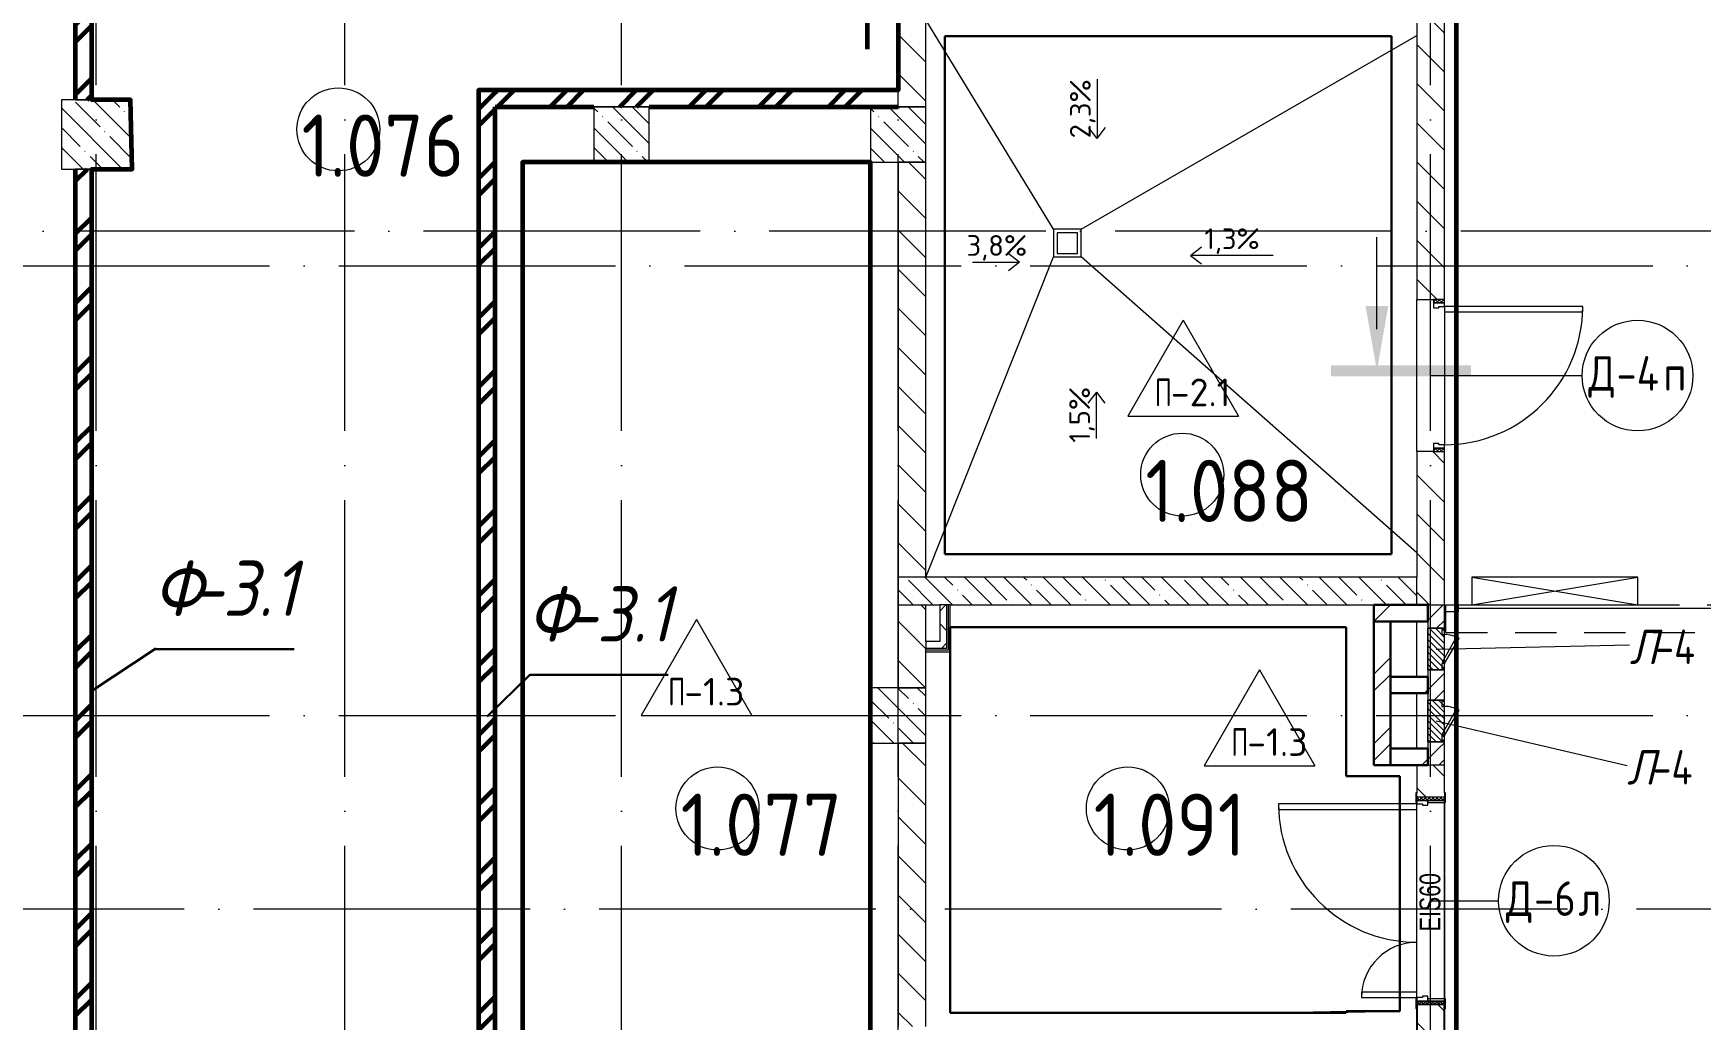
# Model space of a CAD drawing. Header units: millimetres. Extents: x -592259 to 288321, y -552984 to 293768.
# Drawn here: x 142535 to 154590, y 30325 to 37456 of the extents above; entities that cross this region are included whole.
import ezdxf

# ---------------------------------------------------------------- set-up
doc = ezdxf.new("R2010")
doc.units = ezdxf.units.MM
for name, pattern in [('ADSK_Линия сетки', [2500, 2000, -250, 0, -250]), ('ADSK_Невидимые', [500, 300, -200]), ('ADSK_Скрыто', [600, 300, -300])]:
    doc.linetypes.add(name, pattern=pattern)
for name, color, linetype, lineweight in [('0) кирпич', 30, 'Continuous', 60), ('0.2) Кирпич 5 вып', 30, 'Continuous', 30), ('2)Фарх готовы', 3, 'Continuous', 30), ('4) Штукатурка', 6, 'Continuous', 30), ('4.1) Штук. 3 вып', 6, 'Continuous', 60), ('4.1) Штук. 3.1 вып', 6, 'Continuous', 60), ('4.1.1) Штук.  швы3 вып.', 6, 'Continuous', 60), ('4.2) ЖБ', 6, 'Continuous', 30), ('4.2) Штук 4 вып', 6, 'Continuous', 60), ('4.3) Шт Блок и кирпич', 6, 'Continuous', 30), ('4.6) Швы', 6, 'Continuous', 30), ('A-AREA-____-IDEN', 250, 'Continuous', 9), ('A-DETL-GENF-OTLN', 250, 'Continuous', 5), ('A-DOOR-____-HDLN', 250, 'ADSK_Невидимые', 5), ('A-DOOR-____-IDEN', 250, 'Continuous', 9), ('A-DOOR-____-MCUT', 250, 'Continuous', 5), ('A-DOOR-____-OTLN', 250, 'Continuous', 5), ('A-DOOR-FRAM-MCUT', 250, 'Continuous', 5), ('A-DOOR-FRAM-OTLN', 250, 'Continuous', 5), ('A-FLOR-____-IDEN', 250, 'Continuous', 9), ('A-FLOR-____-OTLN', 250, 'Continuous', 9), ('A-GENM-____-MCUT', 250, 'Continuous', 25), ('A-GLAZ-____-OTLN', 250, 'Continuous', 5), ('A-WALL-____-MCUT', 250, 'Continuous', 13), ('A-WALL-____-PATT', 250, 'Continuous', 13), ('A-WALL-FNSH-MCUT', 250, 'Continuous', 13), ('E-ELEC-EQPM-OTLN', 250, 'Continuous', 9), ('G-____-____-DIMS', 250, 'Continuous', 9), ('G-____-____-SYMB', 250, 'ADSK_Скрыто', 9), ('I-WALL-____-OTLN', 250, 'Continuous', 9), ('P-SANR-FIXT-OTLN', 250, 'Continuous', 9), ('S-COLS-____-MCUT', 250, 'Continuous', 25), ('S-COLS-____-OTLN', 250, 'Continuous', 9), ('S-GRID-____-OTLN', 250, 'Continuous', 9)]:
    doc.layers.add(name, color=color, linetype=linetype, lineweight=lineweight)
doc.styles.add('Arial Narrow', font='ARIALN.TTF', dxfattribs={"width": 0.9, "height": 150})
doc.styles.add('GOST Common_1', font='', dxfattribs={"width": 0.9, "height": 250})
doc.styles.add('ISOCPEUR_1', font='isocpeur.ttf', dxfattribs={"width": 0.9, "height": 250})
doc.styles.add('ISOCPEUR_2', font='isocpeur.ttf', dxfattribs={"height": 160})
doc.styles.add('ISOCPEUR_3', font='isocpeur.ttf', dxfattribs={"height": 250})
doc.styles.add('ISOCPEUR_I', font='isocpeui.ttf', dxfattribs={"width": 0.9, "height": 12.5})
doc.styles.add('ISOCPEUR_I_1', font='ГОСТ тип А.ttf', dxfattribs={"height": 2500})
doc.styles.get('GOST Common_1').set_extended_font_data('GOST Common')
pattern_1 = [(45, (12287.9, -0.0006), (-251.4472, 251.4472), []), (45, (12287.9, 381), (-251.4472, 251.4472), [])]
pattern_2 = [(135, (12287.91, -0.0006), (-141.42136, -141.42136), [])]
pattern_3 = [(135, (12287.91, -0.0006), (-142.5612, -142.5612), []), (135, (12430.48, -0.0006), (-142.5612, -142.5612), [252.016, -50.403, 3.353, -47.05])]

# ---------------------------------------------------------------- blocks, each defined once
blk = doc.blocks.new('Разрез - Номер вида спереди_3_5 мм-32550530-АР1_Кладочный план 1 этажа С2и3')
at = {"layer": 'G-____-____-SYMB', "linetype": 'Continuous'}
for points in [[(9.8, 0.4), (9.8, -0.39), (-0.33, -0.39), (-0.33, 0.4)], [(2.18, -4.67), (3, 0), (3.82, -4.67)]]:
    blk.add_hatch(color=256, dxfattribs=at).paths.add_polyline_path(points)
at = {"layer": 'G-____-____-SYMB', "linetype": 'Continuous', "lineweight": 20}
blk.add_line((3, -3), (3, -9.66), dxfattribs=at)
blk = doc.blocks.new('Дверь_СКБ_2Ст_Внутренняя1 - Н_Д-6л_1500x2100h_Лифтовой холл _зона безопасности МГН_-42057417-АР1_Маркировочный план 1 этажа С2и3')
at = {"layer": 'A-DOOR-____-OTLN'}
h = blk.add_hatch(dxfattribs=at)
h.set_pattern_fill('FP_50', color=256, style=0, pattern_type=2)
h.set_pattern_definition([(135, (1551.41, 164.685), (-14.14214, -14.14214), []), (225, (1551.41, 164.685), (14.14214, -14.14214), [])])
h.paths.add_polyline_path([(737.5, 100), (737.5, -100), (762.5, -100), (762.5, 100)])
at = {"layer": 'A-DOOR-FRAM-OTLN'}
h = blk.add_hatch(dxfattribs=at)
h.set_pattern_fill('FP_51', color=256, style=0, pattern_type=2)
h.set_pattern_definition([(45, (-571.384, 164.685), (-14.1421, 14.1421), []), (135, (-571.384, 164.685), (-14.1421, -14.1421), [])])
h.paths.add_polyline_path([(-737.5, 100), (-737.5, -100), (-712.5, -100), (-712.5, 100)])
at = {"layer": 'A-DOOR-____-MCUT'}
for p, q in [((712.5, 1100), (672.5, 1100)), ((672.5, 1100), (672.5, 100)), ((712.5, 100), (712.5, 1100)), ((-687.5, 500), (-687.5, 100)), ((-647.5, 500), (-687.5, 500)), ((-647.5, 100), (-647.5, 500)), ((-687.5, 100), (-647.5, 100)), ((672.5, 100), (712.5, 100))]:
    blk.add_line(p, q, dxfattribs=at)
at = {"layer": 'A-DOOR-____-OTLN'}
for centre, radius, start, end in [((712.5, 100), 1000, 90, 180), ((-687.5, 100), 400, 0, 90)]:
    blk.add_arc(centre, radius, start, end, dxfattribs=at)
at = {"layer": 'A-DOOR-FRAM-MCUT'}
for p, q in [((-697.5, 108), (-767.5, 108)), ((-767.5, 108), (-767.5, 100)), ((-767.5, 100), (-697.5, 100)), ((-712.5, 100), (-737.5, 100)), ((-737.5, 100), (-737.5, -100)), ((-687.5, 100), (-712.5, 100)), ((-712.5, 100), (-712.5, 20)), ((-712.5, -100), (-712.5, 100)), ((-697.5, 100), (-712.5, 100)), ((-712.5, 100), (-712.5, 99)), ((-712.5, 99), (-697.5, 99)), ((-712.5, 20), (-677.5, 20)), ((-697.5, 20), (-712.5, 20)), ((-712.5, 20), (-712.5, -100)), ((-697.5, 100), (-697.5, 108)), ((-697.5, 99), (-697.5, 100)), ((-697.5, -100), (-697.5, 20)), ((-687.5, 60), (-687.5, 100)), ((-677.5, 60), (-687.5, 60)), ((-677.5, 20), (-677.5, 60)), ((712.5, 60), (702.5, 60)), ((702.5, 60), (702.5, 20)), ((702.5, 20), (737.5, 20)), ((712.5, 100), (712.5, 60)), ((737.5, 100), (712.5, 100)), ((792.5, 108), (722.5, 108)), ((722.5, 108), (722.5, 100)), ((737.5, 100), (722.5, 100)), ((722.5, 100), (722.5, 99)), ((722.5, 100), (792.5, 100)), ((722.5, 99), (737.5, 99)), ((737.5, 20), (722.5, 20)), ((722.5, 20), (722.5, -100)), ((737.5, 20), (737.5, 100)), ((762.5, 100), (737.5, 100)), ((737.5, 100), (737.5, -100)), ((737.5, 99), (737.5, 100)), ((737.5, -100), (737.5, 20)), ((762.5, -100), (762.5, 100)), ((792.5, 100), (792.5, 108)), ((-697.5, -100), (-767.5, -100)), ((-767.5, -100), (-767.5, -108)), ((-767.5, -108), (-697.5, -108)), ((-737.5, -100), (-712.5, -100)), ((-712.5, -100), (-697.5, -100)), ((-697.5, -108), (-697.5, -100)), ((722.5, -100), (737.5, -100)), ((792.5, -100), (722.5, -100)), ((722.5, -100), (722.5, -108)), ((722.5, -108), (792.5, -108)), ((737.5, -100), (762.5, -100)), ((792.5, -108), (792.5, -100))]:
    blk.add_line(p, q, dxfattribs=at)
blk = doc.blocks.new('Дверь_СКБ_1Ст - Д-4п_1100x2100h_С_У персонала_ ПУИ-36419935-АР1_Маркировочный план 1 этажа С2и3')
at = {"layer": 'A-DOOR-____-OTLN'}
h = blk.add_hatch(dxfattribs=at)
h.set_pattern_fill('FP_14', color=256, style=0, pattern_type=2)
h.set_pattern_definition([(135, (1751.41, 164.685), (-14.14214, -14.14214), []), (225, (1751.41, 164.685), (14.14214, -14.14214), [])])
h.paths.add_polyline_path([(562.5, 100), (537.5, 100), (537.5, 20), (562.5, 20)])
at = {"layer": 'A-DOOR-FRAM-OTLN'}
h = blk.add_hatch(dxfattribs=at)
h.set_pattern_fill('FP_15', color=256, style=0, pattern_type=2)
h.set_pattern_definition([(45, (-371.384, 164.685), (-14.1421, 14.1421), []), (135, (-371.384, 164.685), (-14.1421, -14.1421), [])])
h.paths.add_polyline_path([(-512.5, 100), (-537.5, 100), (-537.5, 20), (-512.5, 20), (-512.5, 97.5)])
at = {"layer": 'A-DOOR-____-MCUT'}
for p, q in [((-487.5, 1100), (-487.5, 100)), ((-447.5, 1100), (-487.5, 1100)), ((-447.5, 100), (-447.5, 1100)), ((-487.5, 100), (-447.5, 100))]:
    blk.add_line(p, q, dxfattribs=at)
at = {"layer": 'A-DOOR-____-OTLN'}
blk.add_arc((-487.5, 100), 1000, 360, 90, dxfattribs=at)
at = {"layer": 'A-DOOR-FRAM-MCUT'}
for p, q in [((-512.5, 100), (-537.5, 100)), ((-537.5, 100), (-537.5, 20)), ((-537.5, 20), (-512.5, 20)), ((-487.5, 100), (-512.5, 100)), ((-512.5, 100), (-512.5, 20)), ((-512.5, 20), (-512.5, 100)), ((-512.5, 20), (-477.5, 20)), ((-487.5, 60), (-487.5, 100)), ((-477.5, 60), (-487.5, 60)), ((-477.5, 20), (-477.5, 60)), ((512.5, 60), (502.5, 60)), ((502.5, 60), (502.5, 20)), ((502.5, 20), (537.5, 20)), ((512.5, 100), (512.5, 60)), ((537.5, 100), (512.5, 100)), ((537.5, 20), (537.5, 100)), ((562.5, 100), (537.5, 100)), ((537.5, 100), (537.5, 20)), ((537.5, 20), (562.5, 20)), ((562.5, 20), (562.5, 100))]:
    blk.add_line(p, q, dxfattribs=at)
blk = doc.blocks.new('ТП-104 - ТП-104_110-150VSDs-28716108-АР1_Маркировочный план 1 этажа С2и3')
at = {"layer": 'P-SANR-FIXT-OTLN', "lineweight": 5}
for p, q in [((74, 74), (-74, 74)), ((-74, 74), (-74, -74)), ((74, -74), (74, 74)), ((-74, -74), (74, -74))]:
    blk.add_line(p, q, dxfattribs=at)
blk = doc.blocks.new('DM_Штора_Противодымная_Doormaster_E-60 - ш_4400 х в_2500-40884781-АР1_Маркировочный план 1 этажа С2и3')
at = {"layer": 'A-DOOR-____-HDLN'}
for p, q in [((-2165, -100), (-1976, -100)), ((-2165, -300), (-2165, -100)), ((-776, -100), (425, -100)), ((1025, -100), (2415, -100)), ((2415, -100), (2415, -300)), ((2015, -200), (2015, -150)), ((2015, -150), (2415, -150)), ((2415, -200), (2015, -200)), ((2415, -150), (2415, -200)), ((-2165, -300), (2415, -300))]:
    blk.add_line(p, q, dxfattribs=at)
at = {"layer": 'A-DOOR-____-MCUT', "lineweight": 5}
for p, q in [((-2165, -100), (-2075, -100)), ((-2165, -150), (-2165, -100)), ((-2075, -100), (-2075, -150)), ((2325, -100), (2415, -100)), ((2325, -150), (2325, -100)), ((2415, -100), (2415, -150)), ((-2075, -150), (-2165, -150)), ((-2075, -125), (2325, -125)), ((2415, -150), (2325, -150))]:
    blk.add_line(p, q, dxfattribs=at)
at = {"layer": 'E-ELEC-EQPM-OTLN', "lineweight": 5}
for p, q in [((2615, -180), (2615, -100)), ((2615, -100), (2715, -100)), ((2715, -100), (2715, -180)), ((2715, -180), (2615, -180))]:
    blk.add_line(p, q, dxfattribs=at)
blk = doc.blocks.new('АР_Люк - ЛРС_ВК_300х2000_СС-40365405-АР1_Маркировочный план 1 этажа С2и3')
at = {"layer": 'A-DOOR-____-OTLN'}
h = blk.add_hatch(dxfattribs=at)
h.set_pattern_fill('FP_148', color=256, style=0, pattern_type=2)
h.set_pattern_definition([(45, (125, 0), (-22.6274, 22.6274), [])])
h.paths.add_polyline_path([(275, 57), (275, 60), (-25, 60), (-25, -60), (275, -60), (275, 43)])
at = {"layer": 'A-DETL-GENF-OTLN', "lineweight": 5}
for p, q in [((275, 60), (-25, 60)), ((-25, 60), (-25, -60)), ((275, -60), (275, 60)), ((-25, -60), (275, -60))]:
    blk.add_line(p, q, dxfattribs=at)
at = {"layer": 'A-DOOR-____-MCUT', "lineweight": 5}
for p, q in [((48, 165), (38, 148)), ((38, 148), (190, 60)), ((230, 60), (48, 165)), ((-15, 57), (-15, 40)), ((-15, 40), (20, 40)), ((20, 40), (20, 57)), ((195, 57), (220, 43)), ((220, 43), (228, 57)), ((230, 57), (230, 40)), ((230, 40), (265, 40)), ((265, 40), (265, 57))]:
    blk.add_line(p, q, dxfattribs=at)
blk.add_arc((230, 60), 210, 150, 180, dxfattribs=at)
at = {"layer": 'A-DOOR-____-OTLN'}
blk.add_line((230, 60), (48, 165), dxfattribs=at)
blk = doc.blocks.new('ASML_АР_Отделка Люка - ВО Отделка люков_Грунтовка 0_Шпатлевка 0_Окраска 0_0-40365353-АР1_Маркировочный план 1 этажа С2и3')
at = {"layer": 'A-GENM-____-MCUT', "lineweight": 5}
for p, q in [((150, 3), (-150, 3)), ((-150, 3), (-150, 0)), ((150, 0), (150, 3)), ((-150, 0), (150, 0))]:
    blk.add_line(p, q, dxfattribs=at)
blk = doc.blocks.new('_Wn_-As_OpeningMEP_wall__Rectangular - _Wn_-As_OpeningMEP_wall__Rectangular-40885080-АР1_Маркировочный план 1 этажа С2и3')
at = {"layer": 'A-DETL-GENF-OTLN', "lineweight": 5}
for p, q in [((600, -100), (-600, 100)), ((600, 100), (-600, -100)), ((-600, 100), (-600, -100)), ((600, 100), (-600, 100)), ((-600, 100), (-600, -100)), ((600, -100), (600, 100)), ((600, -100), (600, 100)), ((-600, -100), (600, -100))]:
    blk.add_line(p, q, dxfattribs=at)
blk = doc.blocks.new('AAR_СКБ_Марка_Помещения_мал - Номер-28977439-АР1_Маркировочный план 1 этажа С2и3')
at = {"layer": 'A-AREA-____-IDEN'}
blk.add_circle((-0.03, 0), 3, dxfattribs=at)
blk = doc.blocks.new('AAR_СКБ_Марка_Перекрытия - Марка пола-17325028-АР1_Маркировочный план 1 этажа С2и3')
at = {"layer": 'A-FLOR-____-IDEN'}
for p, q in [((0, 6.93), (-4, 0)), ((0, 6.93), (4, 0)), ((-4, 0), (4, 0))]:
    blk.add_line(p, q, dxfattribs=at)
blk = doc.blocks.new('ADSK_Марка_Дверь - Типоразмер_ADSK_Марка-30565456-АР1_Маркировочный план 1 этажа С2и3')
at = {"layer": 'A-DOOR-____-IDEN'}
blk.add_circle((0, 0), 4, dxfattribs=at)

msp = doc.modelspace()

# ---------------------------------------------------------------- hatches: boundary and pattern name
at = {"layer": '0) кирпич'}
h = msp.add_hatch(dxfattribs=at)
h.set_pattern_fill('FP_4', color=256, style=0, pattern_type=2)
h.set_pattern_definition(pattern_1)
h.paths.add_polyline_path([(142957.8919, 28825), (142957.8919, 36475), (142837.8919, 36475), (142837.8919, 28825)])
h.paths.add_polyline_path([(142837.8919, 36975), (142957.8919, 36975), (142957.8919, 44625), (142837.8919, 44625), (142837.8919, 37123.457)])
h = msp.add_hatch(dxfattribs=at)
h.set_pattern_fill('FP_4', color=256, style=0, pattern_type=2)
h.set_pattern_definition(pattern_1)
h.paths.add_polyline_path([(145752.9138, 28325.001), (145872.9138, 28325.001), (145872.9138, 37045), (145752.9138, 37045), (145752.9138, 29309.8296)])
h = msp.add_hatch(dxfattribs=at)
h.set_pattern_fill('FP_4', color=256, style=0, pattern_type=2)
h.set_pattern_definition(pattern_1)
h.paths.add_polyline_path([(148787.9138, 36925), (148787.8919, 37045), (145872.9138, 37045), (145872.9138, 36925), (148787.8919, 36925)])
at = {"layer": 'A-WALL-____-PATT', "lineweight": 15, "true_color": 0x000000}
h = msp.add_hatch(dxfattribs=at)
h.set_pattern_fill('FP_2', color=18, style=0, pattern_type=2)
h.set_pattern_definition(pattern_2)
h.paths.add_polyline_path([(152537.9138, 33324.9678), (152737.9138, 33324.9678), (152737.9138, 34431.9994), (152537.9138, 34431.9994), (152537.9138, 33384.9994)])
h.paths.add_polyline_path([(152657.9138, 35531.9994), (152737.9138, 35531.9994), (152737.9138, 38359.999), (152537.9138, 38359.999), (152537.9138, 35531.9994)])
h.paths.add_polyline_path([(152537.9138, 39459.999), (152737.9138, 39459.999), (152737.9138, 45324.9684), (152537.9138, 45324.9673), (152537.9138, 39489.999)])
h = msp.add_hatch(dxfattribs=at)
h.set_pattern_fill('FP_2', color=18, style=0, pattern_type=2)
h.set_pattern_definition(pattern_2)
h.paths.add_polyline_path([(148987.9138, 37404.9996), (148987.9138, 37555.1509), (148787.9138, 37555.1509), (148787.9138, 37404.9996)])
h = msp.add_hatch(dxfattribs=at)
h.set_pattern_fill('FP_2', color=18, style=0, pattern_type=2)
h.set_pattern_definition(pattern_2)
h.paths.add_polyline_path([(148987.9138, 33524.9678), (148987.9138, 36525), (148787.9138, 36525), (148787.9138, 33524.9678)])
h.paths.add_polyline_path([(148787.9138, 36925), (148987.9138, 36925), (148987.9138, 37404.9996), (148787.9138, 37404.9996), (148787.9138, 37045)])
h = msp.add_hatch(dxfattribs=at)
h.set_pattern_fill('FP_1', color=18, style=0, pattern_type=2)
h.set_pattern_definition(pattern_3)
h.paths.add_polyline_path([(150881.5625, 33324.9678), (152537.9138, 33324.9678), (152537.9138, 33524.9678), (148787.9138, 33524.9678), (148787.9138, 33324.9678), (150842.1404, 33324.9678)])
h = msp.add_hatch(dxfattribs=at)
h.set_pattern_fill('FP_2', color=18, style=0, pattern_type=2)
h.set_pattern_definition(pattern_2)
h.paths.add_polyline_path([(148987.9138, 30274.9678), (148987.9138, 32325), (148787.9138, 32325), (148787.9138, 30274.9678)])
h.paths.add_polyline_path([(148831.1292, 32725), (148987.9138, 32725.0438), (148987.9138, 33324.9678), (148787.9138, 33324.9678), (148787.9138, 32725)])
h = msp.add_hatch(dxfattribs=at)
h.set_pattern_fill('FP_83', color=18, style=0, pattern_type=2)
h.set_pattern_definition([(45, (12287.91, -0.0006), (-141.42136, 141.42136), []), (135, (12287.91, -0.0006), (-141.42136, -141.42136), [])])
h.paths.add_polyline_path([(149087.9138, 33009.7286), (149137.9138, 33009.7286), (149137.9138, 33324.9678), (149087.9138, 33324.9678), (149087.9138, 33059.7286)])
h = msp.add_hatch(dxfattribs=at)
h.set_pattern_fill('FP_4', color=18, style=0, pattern_type=2)
h.set_pattern_definition(pattern_1)
h.paths.add_polyline_path([(152347.9138, 32284.9678), (152347.9138, 33324.9678), (152227.9138, 33324.9678), (152227.9138, 32284.9678), (152248.518, 32284.9678)])
h = msp.add_hatch(dxfattribs=at)
h.set_pattern_fill('FP_4', color=18, style=0, pattern_type=2)
h.set_pattern_definition(pattern_1)
h.paths.add_polyline_path([(152440.2215, 33204.9678), (152617.9138, 33204.9678), (152617.9138, 33324.9678), (152347.9138, 33324.9678), (152347.9138, 33204.9678)])
h = msp.add_hatch(dxfattribs=at)
h.set_pattern_fill('FP_4', color=18, style=0, pattern_type=2)
h.set_pattern_definition(pattern_1)
h.paths.add_polyline_path([(152737.9138, 32284.9678), (152737.9138, 32334.9678), (152617.9138, 32334.9678), (152617.9138, 32284.9678), (152734.9138, 32284.9678)])
h.paths.add_polyline_path([(152734.9138, 32634.9678), (152737.9138, 32634.9678), (152737.9138, 32854.9678), (152617.9138, 32854.9678), (152617.9138, 32634.9678)])
h.paths.add_polyline_path([(152617.9138, 33154.9678), (152737.9138, 33154.9678), (152737.9138, 33324.9678), (152617.9138, 33324.9678), (152617.9138, 33204.9678)])
h = msp.add_hatch(dxfattribs=at)
h.set_pattern_fill('FP_4', color=18, style=0, pattern_type=2)
h.set_pattern_definition(pattern_1)
h.paths.add_polyline_path([(152347.9138, 32684.9678), (152617.9138, 32684.9678), (152617.9138, 32804.9678), (152347.9138, 32804.9678)])
h = msp.add_hatch(dxfattribs=at)
h.set_pattern_fill('FP_4', color=18, style=0, pattern_type=2)
h.set_pattern_definition(pattern_1)
h.paths.add_polyline_path([(152227.9138, 32164.9678), (152737.9138, 32164.9678), (152737.9138, 32284.9678), (152227.9138, 32284.9678), (152227.9138, 32222.2596)])
h = msp.add_hatch(dxfattribs=at)
h.set_pattern_fill('FP_2', color=18, style=0, pattern_type=2)
h.set_pattern_definition(pattern_2)
h.paths.add_polyline_path([(152737.8919, 27405), (152737.9138, 27405), (152737.9138, 30434.9994), (152537.9138, 30434.9994), (152537.9138, 27405)])
h.paths.add_polyline_path([(152737.9138, 31934.9994), (152737.9138, 32164.9678), (152537.9138, 32164.9678), (152537.9138, 31934.9994)])
at = {"layer": 'S-COLS-____-OTLN', "lineweight": 5, "true_color": 0x000000}
h = msp.add_hatch(dxfattribs=at)
h.set_pattern_fill('FP_1', color=18, style=0, pattern_type=2)
h.set_pattern_definition(pattern_3)
h.paths.add_polyline_path([(142957.8919, 36475), (143237.8919, 36475), (143237.8919, 36975), (142737.8919, 36975), (142737.8919, 36475), (142939.5913, 36475)])
h = msp.add_hatch(dxfattribs=at)
h.set_pattern_fill('FP_1', color=18, style=0, pattern_type=2)
h.set_pattern_definition(pattern_3)
h.paths.add_polyline_path([(146587.8919, 36525), (146987.8919, 36525), (146987.8919, 36925), (146587.8919, 36925), (146587.8919, 36898.3337)])
h = msp.add_hatch(dxfattribs=at)
h.set_pattern_fill('FP_1', color=18, style=0, pattern_type=2)
h.set_pattern_definition(pattern_3)
h.paths.add_polyline_path([(148787.8919, 36525), (148987.8919, 36525), (148987.8919, 36925), (148587.8919, 36925), (148587.8919, 36525)])
h = msp.add_hatch(dxfattribs=at)
h.set_pattern_fill('FP_1', color=18, style=0, pattern_type=2)
h.set_pattern_definition(pattern_3)
h.paths.add_polyline_path([(148587.8919, 32325), (148987.8919, 32325.0385), (148987.8919, 32725), (148587.8919, 32725)])

# ---------------------------------------------------------------- linework, layer by layer
msp.add_lwpolyline([(152537.9138, 27405), (152737.9138, 27405), (152737.9138, 30434.9994), (152537.9138, 30434.9994)], close=True)
at = {"layer": '0) кирпич'}
for p, q in [((142837.8919, 44625), (142837.8919, 36975)), ((142957.8919, 36975), (142957.8919, 44625)), ((145752.9138, 37045), (145752.9138, 28325.001)), ((148787.9138, 37045), (145752.9138, 37045)), ((145872.9138, 28325.001), (145872.9138, 36925)), ((145872.9138, 36925), (146587.8919, 36925)), ((146987.8919, 36925), (148787.9138, 36925)), ((142837.8919, 36475), (142837.8919, 28825)), ((142957.8919, 28825), (142957.8919, 36475))]:
    msp.add_line(p, q, dxfattribs=at)
at = {"layer": '0.2) Кирпич 5 вып', "color": 1}
for p, q in [((152227.9138, 32164.9678), (152227.9138, 33324.9678)), ((152617.9138, 33204.9678), (152347.9138, 33204.9678)), ((152617.9138, 32684.9678), (152347.9138, 32684.9678)), ((152617.9138, 32164.9678), (152347.9138, 32164.9678))]:
    msp.add_line(p, q, dxfattribs=at)
at = {"layer": '0.2) Кирпич 5 вып'}
for points in [[(152227.9138, 33324.9678), (152617.9138, 33324.9678), (152617.9138, 33204.9678), (152227.9138, 33204.9678)], [(152227.9138, 32164.9678), (152347.9138, 32164.9678), (152347.9138, 33204.9678), (152227.9138, 33204.9678)], [(152617.9138, 32804.9678), (152347.9138, 32804.9678), (152347.9138, 32684.9678), (152617.9138, 32684.9678)], [(152617.9138, 32284.9678), (152347.9138, 32284.9678), (152347.9138, 32164.9678), (152617.9138, 32164.9678)]]:
    msp.add_lwpolyline(points, close=True, dxfattribs=at)
at = {"layer": '2)Фарх готовы'}
for p, q in [((142957.8919, 32703.3434), (143421.5288, 33007.5722)), ((143421.5288, 33004.9283), (144421.5288, 33004.9283)), ((145814.9333, 32517.6719), (146125.9725, 32821.9006)), ((146125.9725, 32819.2568), (147125.9725, 32819.2568))]:
    msp.add_line(p, q, dxfattribs=at)
at = {"layer": '4) Штукатурка'}
for p, q in [((152026.3764, 32085.4618), (152026.3764, 33162.2692)), ((152026.3764, 32085.4618), (152414.6592, 32085.4618)), ((152414.6592, 32085.4618), (152414.6592, 30387.7231)), ((152026.3764, 30375.4493), (152026.3764, 30387.7231))]:
    msp.add_line(p, q, dxfattribs=at)
at = {"layer": '4.1) Штук. 3 вып'}
msp.add_lwpolyline([(152824.391, 27232.8078), (152824.391, 45387.5885)], dxfattribs=at)
at = {"layer": '4.1) Штук. 3.1 вып'}
msp.add_lwpolyline([(145752.9138, 28325.001), (143237.8919, 28325.001), (143237.8919, 28825), (142957.8919, 28825), (142957.8919, 36475), (143250.3185, 36475), (143237.8919, 36975), (142957.8919, 36975), (142957.8919, 44625), (143237.8919, 44625), (143237.8919, 45124.9684), (146587.8919, 45124.9684), (146587.8919, 44925), (146987.8919, 44925), (146987.8919, 45124.9684), (148587.8919, 45124.9684), (148587.8919, 44925), (148787.9138, 44925), (148787.9138, 41125), (148587.8919, 41125), (148587.8919, 40725), (148787.9138, 40725), (148787.9138, 37045), (145752.9138, 37045)], close=True, dxfattribs=at)
at = {"layer": '4.1) Штук. 3.1 вып', "color": 30, "true_color": 0xf26722}
msp.add_lwpolyline([(148566.8489, 37341.8345), (148566.8489, 38181.4487)], dxfattribs=at)
at = {"layer": '4.1.1) Штук.  швы3 вып.'}
for points in [[(152824.391, 33893.8242), (152824.391, 36656.2072)], [(152824.391, 30404.9994), (152824.391, 33167.3824)]]:
    msp.add_lwpolyline(points, dxfattribs=at)
at = {"layer": '4.2) ЖБ'}
for p, q in [((149125.5993, 37436.5835), (152354.6423, 37436.5835)), ((152354.6423, 33691.0507), (149125.5993, 33691.0507)), ((152026.3764, 33162.2692), (149164.7037, 33162.2692)), ((149164.7037, 30375.4493), (152026.3764, 30375.4493))]:
    msp.add_line(p, q, dxfattribs=at)
at = {"layer": '4.2) Штук 4 вып'}
msp.add_lwpolyline([(146070.6701, 28558.4587), (148587.8919, 28558.4587), (148587.8919, 36525), (146070.6701, 36525)], close=True, dxfattribs=at)
at = {"layer": '4.3) Шт Блок и кирпич'}
for p, q in [((149125.5993, 33691.0507), (149125.5993, 37436.5835)), ((152354.6423, 37436.5835), (152354.6423, 33691.0507)), ((149164.7037, 33162.2692), (149164.7037, 30375.4493)), ((152414.6592, 30387.7231), (152026.3764, 30387.7231))]:
    msp.add_line(p, q, dxfattribs=at)
at = {"layer": '4.6) Швы'}
for points in [[(149125.5993, 36224.0488), (149125.5993, 37183.8983)], [(152354.6423, 34627.5748), (152354.6423, 35323.3407)], [(149164.7037, 32059.5052), (149164.7037, 32845.5609)], [(152290.9414, 30387.7231), (151663.8281, 30375.4493)]]:
    msp.add_lwpolyline(points, dxfattribs=at)
at = {"layer": 'A-DOOR-____-IDEN', "color": 18, "true_color": 0x000000}
for p, q in [((152637.9138, 34981.9994), (153733.7226, 34981.9994)), ((152677.9138, 33004.9678), (154076.5564, 33034.4913)), ((152677.9138, 32484.9678), (154057.7502, 32163.4114)), ((152637.9138, 31184.9994), (153129.1076, 31184.9994))]:
    msp.add_line(p, q, dxfattribs=at)
at = {"layer": 'A-FLOR-____-OTLN', "color": 18, "true_color": 0x000000}
for p, q in [((149910.4493, 36039.3413), (148987.9138, 37555.1509)), ((150110.4493, 36039.3413), (152537.9138, 37439.769)), ((148987.9138, 33524.9678), (149910.4493, 35839.3413)), ((152537.9138, 33701.1357), (150110.4493, 35839.3413))]:
    msp.add_line(p, q, dxfattribs=at)
at = {"layer": 'A-FLOR-____-OTLN', "color": 18, "lineweight": 5, "true_color": 0x000000}
for p, q in [((149910.4493, 36039.3413), (149910.4493, 35839.3413)), ((150110.4493, 36039.3413), (149910.4493, 36039.3413)), ((150110.4493, 35839.3413), (150110.4493, 36039.3413)), ((149910.4493, 35839.3413), (150110.4493, 35839.3413)), ((152737.9138, 35441.9994), (152737.9138, 34481.9994)), ((152537.9138, 32804.9678), (152537.9138, 33204.9678)), ((152537.9138, 32284.9678), (152537.9138, 32684.9678)), ((152737.9138, 30474.9994), (152737.9138, 31894.9994))]:
    msp.add_line(p, q, dxfattribs=at)
at = {"layer": 'A-WALL-____-MCUT', "color": 18, "lineweight": 15, "true_color": 0x000000}
for p, q in [((152537.9138, 38329.999), (152537.9138, 35531.9994)), ((152737.9138, 35531.9994), (152737.9138, 38329.999)), ((148787.9138, 37555.1509), (148787.9138, 37045)), ((148987.9138, 36925), (148987.9138, 37555.1509)), ((148787.9138, 36925), (148787.9138, 37045)), ((142837.8919, 36975), (142957.8919, 36975)), ((146587.8919, 36925), (146987.8919, 36925)), ((148787.9138, 36925), (148987.9138, 36925)), ((142957.8919, 36475), (142837.8919, 36475)), ((148787.9138, 36525), (148787.9138, 33524.9678)), ((148987.9138, 36525), (148787.9138, 36525)), ((148987.9138, 33524.9678), (148987.9138, 36525)), ((152537.9138, 35531.9994), (152657.9138, 35531.9994)), ((152657.9138, 34431.9994), (152537.9138, 34431.9994)), ((152537.9138, 34431.9994), (152537.9138, 33524.9678)), ((152737.9138, 33154.9678), (152737.9138, 34431.9994)), ((152537.9138, 33524.9678), (148787.9138, 33524.9678)), ((148787.9138, 33524.9678), (148787.9138, 33324.9678)), ((152537.9138, 33324.9678), (152537.9138, 33524.9678)), ((148787.9138, 33324.9678), (148787.9138, 32725)), ((148787.9138, 33324.9678), (149087.9138, 33324.9678)), ((148987.9138, 33059.7286), (148987.9138, 33324.9678)), ((149087.9138, 33324.9678), (149087.9138, 33059.7286)), ((149137.9138, 33324.9678), (149087.9138, 33324.9678)), ((149162.9138, 33324.9678), (149137.9138, 33324.9678)), ((149137.9138, 33324.9678), (149137.9138, 33009.7286)), ((149150.4138, 33324.9678), (149150.4138, 32997.2286)), ((149162.9138, 33324.9678), (152227.9138, 33324.9678)), ((152227.9138, 33324.9678), (152737.9138, 33324.9678)), ((152227.9138, 33324.9678), (152227.9138, 32164.9678)), ((152347.9138, 33204.9678), (152617.9138, 33204.9678)), ((152347.9138, 32804.9678), (152347.9138, 33204.9678)), ((152617.9138, 33204.9678), (152617.9138, 33154.9678)), ((152617.9138, 33154.9678), (152734.9138, 33154.9678)), ((149087.9138, 33059.7286), (148987.9138, 33059.7286)), ((148987.9138, 33059.7286), (148987.9138, 33009.7286)), ((148987.9138, 32725), (148987.9138, 33009.7286)), ((149137.9138, 33009.7286), (148987.9138, 33009.7286)), ((149150.4138, 32997.2286), (148987.9138, 32997.2286)), ((152617.9138, 32804.9678), (152347.9138, 32804.9678)), ((152617.9138, 32854.9678), (152617.9138, 32804.9678)), ((152734.9138, 32854.9678), (152617.9138, 32854.9678)), ((152737.9138, 32634.9678), (152737.9138, 32854.9678)), ((148787.9138, 32725), (148987.9138, 32725)), ((152347.9138, 32684.9678), (152617.9138, 32684.9678)), ((152347.9138, 32284.9678), (152347.9138, 32684.9678)), ((152617.9138, 32684.9678), (152617.9138, 32634.9678)), ((152617.9138, 32634.9678), (152734.9138, 32634.9678)), ((148787.9138, 32325), (148787.9138, 30274.9678)), ((148987.9138, 32325), (148787.9138, 32325)), ((148987.9138, 30274.9678), (148987.9138, 32325)), ((152617.9138, 32334.9678), (152617.9138, 32284.9678)), ((152734.9138, 32334.9678), (152617.9138, 32334.9678)), ((152737.9138, 31964.9994), (152737.9138, 32334.9678)), ((152617.9138, 32284.9678), (152347.9138, 32284.9678)), ((152227.9138, 32164.9678), (152537.9138, 32164.9678)), ((152537.9138, 32164.9678), (152537.9138, 31964.9994)), ((152737.9138, 32164.9678), (152537.9138, 32164.9678)), ((152537.9138, 30404.9994), (152537.9138, 28325.0004)), ((152737.9138, 27405), (152737.9138, 30404.9994))]:
    msp.add_line(p, q, dxfattribs=at)
at = {"layer": 'A-WALL-FNSH-MCUT', "lineweight": 15}
for p, q in [((149162.9138, 32984.7286), (149162.9138, 33324.9678)), ((148987.9138, 32984.7286), (149162.9138, 32984.7286))]:
    msp.add_line(p, q, dxfattribs=at)
at = {"layer": 'G-____-____-DIMS', "color": 18, "true_color": 0x000000}
for p, q in [((150225.6705, 37124.7881), (150225.6705, 36696.7244)), ((150225.6705, 36696.7244), (150164.2844, 36776.7244)), ((150225.6705, 36696.7244), (150287.0567, 36776.7244)), ((149666.2691, 35801.6821), (149586.2691, 35863.0682)), ((150901.8166, 35850.3257), (150981.8166, 35911.7118)), ((150901.8166, 35850.3257), (150981.8166, 35788.9395)), ((151500.133, 35850.3257), (150901.8166, 35850.3257)), ((149325.7638, 35801.6821), (149666.2691, 35801.6821)), ((149666.2691, 35801.6821), (149586.2691, 35740.2959)), ((150220.8062, 34862.8605), (150159.42, 34782.8605)), ((150220.8062, 34862.8605), (150282.1923, 34782.8605)), ((150220.8062, 34527.2196), (150220.8062, 34862.8605))]:
    msp.add_line(p, q, dxfattribs=at)
at = {"layer": 'I-WALL-____-OTLN', "color": 18, "lineweight": 15, "true_color": 0x000000}
for p, q in [((152537.9138, 34431.9994), (152537.9138, 35531.9994)), ((152617.9138, 32854.9678), (152617.9138, 33154.9678)), ((152617.9138, 32334.9678), (152617.9138, 32634.9678)), ((152537.9138, 30524.9994), (152537.9138, 31844.9994)), ((152737.9138, 31894.9994), (152737.9138, 30474.9994))]:
    msp.add_line(p, q, dxfattribs=at)
at = {"layer": 'S-COLS-____-MCUT', "color": 18, "lineweight": 5, "true_color": 0x000000}
for p, q in [((142837.8919, 36975), (142737.8919, 36975)), ((142737.8919, 36975), (142737.8919, 36475)), ((143237.8919, 36975), (142957.8919, 36975)), ((143237.8919, 36475), (143237.8919, 36975)), ((146587.8919, 36925), (146587.8919, 36525)), ((146987.8919, 36525), (146987.8919, 36925)), ((148787.9138, 36925), (148587.8919, 36925)), ((148587.8919, 36925), (148587.8919, 36525)), ((148987.8919, 36525), (148987.8919, 36925)), ((142737.8919, 36475), (142837.8919, 36475)), ((142957.8919, 36475), (143237.8919, 36475)), ((146587.8919, 36525), (146987.8919, 36525)), ((148587.8919, 36525), (148787.9138, 36525)), ((148787.9138, 32725), (148587.8919, 32725)), ((148587.8919, 32725), (148587.8919, 32325)), ((148987.8919, 32325), (148987.8919, 32725)), ((148587.8919, 32325), (148787.9138, 32325))]:
    msp.add_line(p, q, dxfattribs=at)
at = {"layer": 'S-COLS-____-OTLN', "color": 18, "lineweight": 5, "true_color": 0x000000}
for p, q in [((142957.8919, 36975), (142837.8919, 36975)), ((146987.8919, 36925), (146587.8919, 36925)), ((148987.8919, 36925), (148787.9138, 36925)), ((142837.8919, 36475), (142957.8919, 36475)), ((148787.9138, 36525), (148987.8919, 36525)), ((148987.8919, 32725), (148787.9138, 32725)), ((148787.9138, 32325), (148987.8919, 32325))]:
    msp.add_line(p, q, dxfattribs=at)
at = {"layer": 'S-GRID-____-OTLN', "color": 18, "linetype": 'ADSK_Линия сетки', "true_color": 0x000000}
for p, q in [((142987.9138, -2919.5356), (142987.9138, 61063.6538)), ((144787.9138, -2919.5356), (144787.9138, 61063.6538)), ((146787.9138, -2919.5356), (146787.9138, 61063.6538)), ((148787.9138, -2919.5356), (148787.9138, 61063.6538)), ((152637.9138, -2919.5356), (152637.9138, 61063.6538)), ((167356.8279, 36025), (111607.9138, 36025)), ((77240.3519, 35775), (168626.8279, 35775)), ((77240.3519, 32525), (168626.8279, 32525)), ((168626.8279, 31125), (111607.9138, 31125))]:
    msp.add_line(p, q, dxfattribs=at)

# ---------------------------------------------------------------- block references
at = {"layer": 'A-AREA-____-IDEN', "color": 18, "true_color": 0x000000, "xscale": 99.99999999999993, "yscale": 99.99999999999993, "zscale": 99.99999999999993}
for p in [(144743.0338, 36761.919), (150844.4244, 34265.7017), (147484.0614, 31851.9357), (150451.6075, 31851.9357)]:
    msp.add_blockref('AAR_СКБ_Марка_Помещения_мал - Номер-28977439-АР1_Маркировочный план 1 этажа С2и3', p, dxfattribs=at)
at = {"layer": 'A-DOOR-____-IDEN', "color": 18, "true_color": 0x000000, "xscale": 99.99999999999993, "yscale": 99.99999999999993, "zscale": 99.99999999999993}
for p in [(154133.7226, 34981.9994), (153529.1076, 31184.9994)]:
    msp.add_blockref('ADSK_Марка_Дверь - Типоразмер_ADSK_Марка-30565456-АР1_Маркировочный план 1 этажа С2и3', p, dxfattribs=at)
at = {"layer": 'A-DOOR-____-OTLN', "color": 18, "true_color": 0x000000}
for name, p, rotation in [('Дверь_СКБ_1Ст - Д-4п_1100x2100h_С_У персонала_ ПУИ-36419935-АР1_Маркировочный план 1 этажа С2и3', (152637.9138, 34994.4994), 269.9999999999999), ('АР_Люк - ЛРС_ВК_300х2000_СС-40365405-АР1_Маркировочный план 1 этажа С2и3', (152677.9138, 33129.9678), 270), ('АР_Люк - ЛРС_ВК_300х2000_СС-40365405-АР1_Маркировочный план 1 этажа С2и3', (152677.9138, 32609.9678), 270), ('Дверь_СКБ_2Ст_Внутренняя1 - Н_Д-6л_1500x2100h_Лифтовой холл _зона безопасности МГН_-42057417-АР1_Маркировочный план 1 этажа С2и3', (152637.9138, 31172.4994), 89.9999999999999)]:
    msp.add_blockref(name, p, dxfattribs=dict(at, rotation=rotation))
msp.add_blockref('DM_Штора_Противодымная_Doormaster_E-60 - ш_4400 х в_2500-40884781-АР1_Маркировочный план 1 этажа С2и3', (154912.9138, 33424.9678), dxfattribs=at)
at = {"layer": 'A-FLOR-____-IDEN', "color": 18, "true_color": 0x000000, "xscale": 99.99999999999993, "yscale": 99.99999999999993, "zscale": 99.99999999999993}
for p in [(150848.3138, 34688.8305), (147330.4029, 32525.0002), (151401.4323, 32160.5801)]:
    msp.add_blockref('AAR_СКБ_Марка_Перекрытия - Марка пола-17325028-АР1_Маркировочный план 1 этажа С2и3', p, dxfattribs=at)
at = {"layer": 'A-GENM-____-MCUT', "color": 18, "lineweight": 5, "true_color": 0x000000, "rotation": 270}
for p in [(152734.9138, 33004.9678), (152734.9138, 32484.9678)]:
    msp.add_blockref('ASML_АР_Отделка Люка - ВО Отделка люков_Грунтовка 0_Шпатлевка 0_Окраска 0_0-40365353-АР1_Маркировочный план 1 этажа С2и3', p, dxfattribs=at)
at = {"layer": 'A-GLAZ-____-OTLN', "color": 18, "true_color": 0x000000, "rotation": 180}
msp.add_blockref('_Wn_-As_OpeningMEP_wall__Rectangular - _Wn_-As_OpeningMEP_wall__Rectangular-40885080-АР1_Маркировочный план 1 этажа С2и3', (153536.7321, 33424.9678), dxfattribs=at)
at = {"layer": 'G-____-____-SYMB', "linetype": 'Continuous', "lineweight": 40, "extrusion": (0, 0, -1), "xscale": 99.99999999999993, "yscale": 99.99999999999993, "zscale": 99.99999999999993, "rotation": 180}
msp.add_blockref('Разрез - Номер вида спереди_3_5 мм-32550530-АР1_Кладочный план 1 этажа С2и3', (-151949.3914, 35017.2237), dxfattribs=at)
at = {"layer": 'P-SANR-FIXT-OTLN', "color": 18, "lineweight": 5, "true_color": 0x000000}
msp.add_blockref('ТП-104 - ТП-104_110-150VSDs-28716108-АР1_Маркировочный план 1 этажа С2и3', (150010.4493, 35939.3413), dxfattribs=at)

# ---------------------------------------------------------------- texts
at = {"layer": '2)Фарх готовы', "char_height": 400, "attachment_point": 1, "style": 'ISOCPEUR_I'}
for s, insert, width in [('\\fISOCPEUR|b0|i1|c204|p34|;Ф', (143400.7907, 33643.9812), 312.658125), ('-3.1', (143658.7594, 33643.9812), 705.485), ('\\fISOCPEUR|b0|i1|c204|p34|;Ф', (146105.2343, 33458.3097), 312.658125), ('-3.1', (146363.2031, 33458.3097), 705.485)]:
    msp.add_mtext(s, dxfattribs=dict(at, insert=insert, width=width))
at = {"layer": 'A-AREA-____-IDEN', "color": 18, "true_color": 0x000000, "char_height": 450, "attachment_point": 1, "style": 'ISOCPEUR_1'}
for s, insert, width in [('1.076', (144473.5334, 36869.4045), 609.2825), ('1.088', (150574.924, 34373.1872), 609.2825), ('1.077', (147214.561, 31959.4212), 609.2825), ('1.091', (150200.5071, 31959.4212), 564.388)]:
    msp.add_mtext(s, dxfattribs=dict(at, insert=insert, width=width))
at = {"layer": 'A-DOOR-____-IDEN', "color": 18, "true_color": 0x000000, "char_height": 250, "attachment_point": 1}
for s, insert, width, style in [('\\fGOST Common|b0|i0|c204|p34|;\\W.9;Д', (153779.1152, 35122.45), 245.316375, 'GOST Common_1'), ('-4', (153981.5215, 35122.45), 411.265687, 'GOST Common_1'), ('\\fGOST Common|b0|i0|c204|p34|;\\W.9;п', (154320.8496, 35122.45), 194.810062, 'GOST Common_1'), ('\\fISOCPEUR|b0|i1|c204|p34|;\\W.9;Л', (154076.5564, 33145.8455), 223.670812, 'ISOCPEUR_I_1'), ('-4', (154261.1033, 33145.8455), 425.696062, 'ISOCPEUR_I_1'), ('\\fISOCPEUR|b0|i1|c204|p34|;\\W.9;Л', (154057.7502, 32274.7656), 223.670812, 'ISOCPEUR_I_1'), ('-4', (154242.297, 32274.7656), 425.696062, 'ISOCPEUR_I_1'), ('\\fGOST Common|b0|i0|c204|p34|;\\W.9;Д', (153183.0502, 31325.45), 245.316375, 'GOST Common_1'), ('-6', (153385.4564, 31325.45), 389.620125, 'GOST Common_1'), ('\\fGOST Common|b0|i0|c204|p34|;\\W.9;л', (153706.9252, 31325.45), 194.810062, 'GOST Common_1')]:
    msp.add_mtext(s, dxfattribs=dict(at, insert=insert, width=width, style=style))
at = {"layer": 'A-DOOR-____-IDEN', "color": 18, "true_color": 0x000000, "insert": (152557.7653, 30964.042), "char_height": 150, "width": 526.708687, "attachment_point": 1, "rotation": 90, "style": 'Arial Narrow'}
msp.add_mtext('EIS60', dxfattribs=at)
at = {"layer": 'A-FLOR-____-IDEN', "color": 18, "true_color": 0x000000, "char_height": 200, "attachment_point": 1, "style": 'ISOCPEUR_2'}
for s, insert, width in [('\\fISOCPEUR|b0|i0|c204|p34|;\\W.7;П', (150643.0789, 34960.2163), 140.295312), ('-2.1', (150758.8341, 34960.2163), 381.60325), ('\\fISOCPEUR|b0|i0|c204|p34|;\\W.7;П', (147125.168, 32796.386), 140.295312), ('-1.3', (147240.9232, 32796.386), 381.60325), ('\\fISOCPEUR|b0|i0|c204|p34|;\\W.7;П', (151196.1974, 32431.9659), 140.295312), ('-1.3', (151311.9526, 32431.9659), 381.60325)]:
    msp.add_mtext(s, dxfattribs=dict(at, insert=insert, width=width))
at = {"layer": 'G-____-____-DIMS', "color": 18, "true_color": 0x000000, "char_height": 150, "attachment_point": 1, "rotation": 90, "line_spacing_factor": 1.149209, "style": 'ISOCPEUR_3'}
for s, insert, width in [('2,3%', (150029.7022, 36697.1183), 512.730909), ('1,5%', (150024.8378, 34496.3419), 476.8756)]:
    msp.add_mtext(s, dxfattribs=dict(at, insert=insert, width=width))
at = {"layer": 'G-____-____-DIMS', "color": 18, "true_color": 0x000000, "char_height": 150, "attachment_point": 1, "line_spacing_factor": 1.149209, "style": 'ISOCPEUR_3'}
for s, insert, width in [('1,3%', (151002.2766, 36046.294), 476.8756), ('3,8%', (149282.3786, 35997.6504), 512.730909)]:
    msp.add_mtext(s, dxfattribs=dict(at, insert=insert, width=width))

doc.saveas('drawing.dxf')
